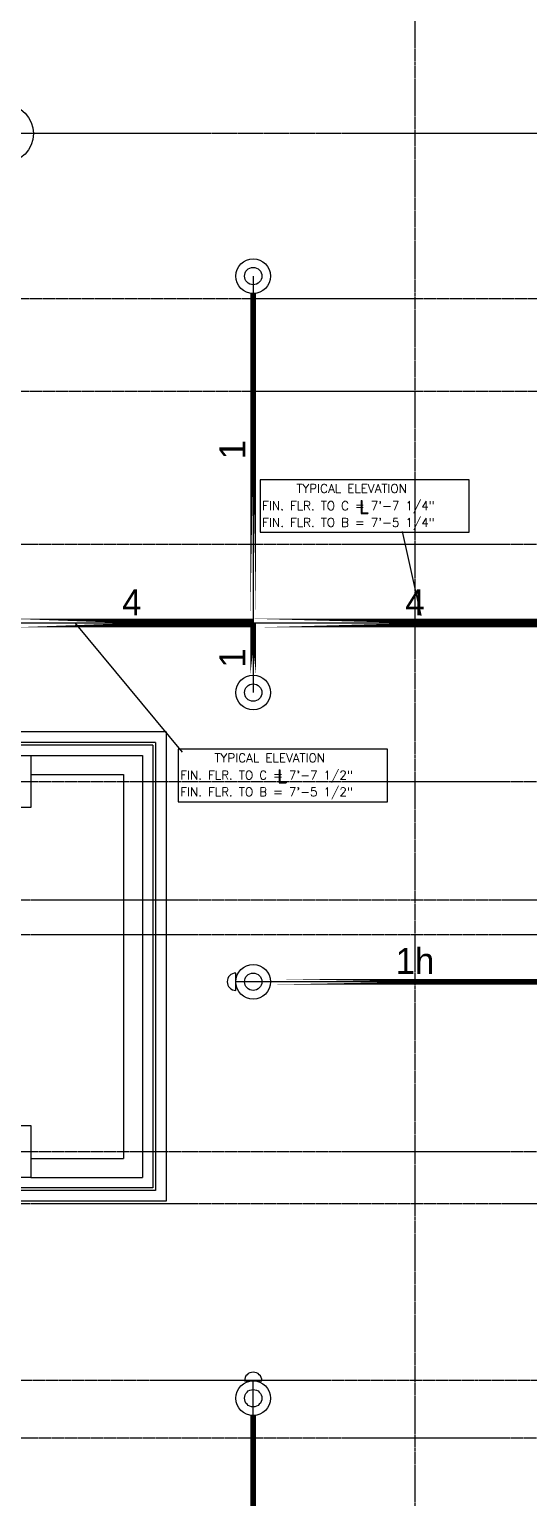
# Model space of a CAD drawing. Header units: inches. Extents: x 1442 to 5389, y 34 to 2400.
# Drawn here: x 3567 to 3740, y 956 to 1464 of the extents above; entities that cross this region are included whole.
import ezdxf
from ezdxf.enums import TextEntityAlignment as Align

# ---------------------------------------------------------------- set-up
doc = ezdxf.new("R2010")
doc.units = ezdxf.units.IN
doc.header["$MEASUREMENT"] = 0
doc.linetypes.add('CENTER2', pattern=[1.125, 0.75, -0.125, 0.125, -0.125])
doc.linetypes.add('DASHDOT2', pattern=[0.5, 0.25, -0.125, 0, -0.125])
for name, color, linetype in [('A-Grid(SmallScale)', 11, 'CENTER2'), ('A-Wall-Hatch', 15, 'Continuous'), ('Coordination', 1, 'Continuous'), ('details', 1, 'Continuous'), ('HEADUP', 1, 'Continuous'), ('PIPEBL', 1, 'Continuous'), ('pipemn', 1, 'Continuous'), ('PIPESPC', 1, 'Continuous'), ('S-Structural Concrete', 4, 'Continuous'), ('S-Wall-CMU', 7, 'Continuous'), ('spk-cap', 1, 'Continuous'), ('TIDYPIPE', 1, 'Continuous')]:
    doc.layers.add(name, color=color, linetype=linetype)
doc.layers.add('Zoning Envelope', color=7, linetype='DASHDOT2', true_color=0xaa0061)
doc.styles.add('PDA1', font='ROMAND', dxfattribs={"width": 0.755})
doc.styles.add('PIPE', font='PIPE.SHX')
doc.styles.add('ROMAND', font='romand', dxfattribs={"width": 0.75, "height": 1.5})

# ---------------------------------------------------------------- blocks, each defined once
blk = doc.blocks.new('SPRIG1')
for radius in [6, 3]:
    blk.add_circle((0, 0), radius)
blk = doc.blocks.new('CAP')
blk.add_line((0, 3), (0, -3))
blk.add_arc((0, 0), 3, 270, 90)
blk = doc.blocks.new('PIPESPC')
at = {"layer": 'PIPESPC', "style": 'PIPE', "width": 0.9}
blk.add_attdef('SIZE', text='', height=9, dxfattribs=at).set_placement((0, 4.02), align=Align.CENTER)
at = {"layer": 'PIPESPC', "style": 'PIPE', "flags": 1}
blk.add_attdef('SCHED', (25.3, 3.89), '', height=9, dxfattribs=at)

msp = doc.modelspace()

# ---------------------------------------------------------------- linework, layer by layer
msp.add_line((3567.5, 1073.21), (3573.8, 1073.21))
at = {"layer": 'A-Grid(SmallScale)'}
for p, q in [((3700.5, 2370.32), (3700.5, 491.06)), ((5388.5, 1427.58), (1580.5, 1427.58)), ((1595.39, 1370.58), (5388.5, 1370.58)), ((1595.39, 1338.58), (5388.5, 1338.58)), ((1580.5, 1285.58), (5388.5, 1285.58)), ((1580.5, 1203.58), (5388.5, 1203.58)), ((5388.5, 1162.58), (1601.75, 1162.58)), ((5388.5, 1150.58), (1580.5, 1150.58)), ((1580.5, 1075.58), (5388.5, 1075.58)), ((5388.5, 1057.58), (1600.34, 1057.58)), ((1606.3, 996.58), (5388.5, 996.58)), ((1580.5, 976.58), (5388.5, 976.58))]:
    msp.add_line(p, q, dxfattribs=at)
at = {"layer": 'A-Wall-Hatch'}
for p, q in [((3610.75, 1217.08), (3342, 1217.08)), ((3609.75, 1216.08), (3343, 1216.08)), ((3609.75, 1216.08), (3609.75, 1063.08)), ((3610.75, 1217.08), (3610.75, 1062.08)), ((3567.5, 1212.58), (3606.25, 1212.58)), ((3606.25, 1212.58), (3606.25, 1066.58)), ((3567.5, 1066.58), (3606.25, 1066.58)), ((3609.75, 1063.08), (3541.63, 1063.08)), ((3610.75, 1062.08), (3541.63, 1062.08))]:
    msp.add_line(p, q, dxfattribs=at)
at = {"layer": 'Coordination'}
for p, q in [((3702.69, 1260.91), (3696.14, 1289.96)), ((3582.81, 1258.37), (3619.92, 1213.76))]:
    msp.add_line(p, q, dxfattribs=at)
for points in [[(3646.89, 1289.74), (3719.28, 1289.74), (3719.28, 1307.91), (3646.89, 1307.91)], [(3618.55, 1196.57), (3690.94, 1196.57), (3690.94, 1214.74), (3618.55, 1214.74)]]:
    msp.add_lwpolyline(points, close=True, dxfattribs=at)
at = {"layer": 'PIPEBL', "color": 1}
for p, q in [((3644.5, 1378.32), (3644.5, 1258.32)), ((3644.5, 1258.32), (3644.5, 1234.32)), ((3644.5, 1134.32), (3638.5, 1134.32)), ((3756.5, 1134.32), (3644.5, 1134.32)), ((3644.5, 990.32), (3644.5, 996.32)), ((3644.5, 846.32), (3644.5, 990.32))]:
    msp.add_line(p, q, dxfattribs=at)
at = {"layer": 'pipemn', "color": 1}
for p, q in [((3644.5, 1258.32), (3560.5, 1258.32)), ((3756.5, 1258.32), (3644.5, 1258.32))]:
    msp.add_line(p, q, dxfattribs=at)
at = {"layer": 'S-Structural Concrete'}
for points in [[(3549.5, 1212.58), (3567.5, 1212.58), (3567.5, 1194.58), (3549.5, 1194.58)], [(3549.5, 1084.58), (3567.5, 1084.58), (3567.5, 1066.58), (3549.5, 1066.58)]]:
    msp.add_lwpolyline(points, close=True, dxfattribs=at)
msp.add_circle((3558.5, 1427.58), 10, dxfattribs=at)
at = {"layer": 'S-Wall-CMU'}
for p, q in [((3614.38, 1220.71), (3338.38, 1220.71)), ((3614.38, 1220.71), (3614.38, 1058.46)), ((3567.5, 1205.96), (3599.63, 1205.96)), ((3599.63, 1205.96), (3599.63, 1073.21)), ((3567.5, 1073.21), (3599.63, 1073.21)), ((3614.38, 1058.46), (3541.63, 1058.46))]:
    msp.add_line(p, q, dxfattribs=at)
at = {"layer": 'TIDYPIPE', "color": 1}
for points, const_width in [([(3644.5, 1258.32), (3644.5, 1372.32)], 2), ([(3560.5, 1258.32), (3644.5, 1258.32)], 3), ([(3644.5, 1258.32), (3756.5, 1258.32)], 3), ([(3644.5, 1240.32), (3644.5, 1258.32)], 2), ([(3650.5, 1134.32), (3750.5, 1134.32)], 2), ([(3644.5, 852.32), (3644.5, 984.32)], 2)]:
    msp.add_lwpolyline(points, close=True, dxfattribs=dict(at, const_width=const_width))
at = {"layer": 'Zoning Envelope'}
msp.add_lwpolyline([(5388.5, 1427.58), (2320.5, 1427.58, 0.000426), (2187.15, 1427.47, 0.001551), (1580.5, 1424.66, 0.001255)], format="xyb", dxfattribs=at)

# ---------------------------------------------------------------- block references
at = {"layer": 'HEADUP'}
for p in [(3644.5, 1378.32), (3644.5, 1234.32), (3644.5, 1134.32), (3644.5, 990.32)]:
    msp.add_blockref('SPRIG1', p, dxfattribs=at)
at = {"layer": 'PIPESPC'}
ref = msp.add_blockref('PIPESPC', (3644.5, 1318.32), dxfattribs=dict(at, rotation=90))
ref.add_attrib('SIZE', '1', dxfattribs={"color": 0, "height": 9, "rotation": 90, "style": 'PIPE'}).set_placement((3644.5, 1318.32), align=Align.BOTTOM_CENTER)
ref = msp.add_blockref('PIPESPC', (3602.5, 1258.32), dxfattribs=at)
ref.add_attrib('SIZE', '4', dxfattribs={"color": 0, "height": 9, "style": 'PIPE'}).set_placement((3602.5, 1258.32), align=Align.BOTTOM_CENTER)
ref = msp.add_blockref('PIPESPC', (3700.5, 1258.32), dxfattribs=at)
ref.add_attrib('SIZE', '4', dxfattribs={"color": 0, "height": 9, "style": 'PIPE'}).set_placement((3700.5, 1258.32), align=Align.BOTTOM_CENTER)
ref = msp.add_blockref('PIPESPC', (3644.5, 1246.32), dxfattribs=dict(at, rotation=90))
ref.add_attrib('SIZE', '1', dxfattribs={"color": 0, "height": 9, "rotation": 90, "style": 'PIPE'}).set_placement((3644.5, 1246.32), align=Align.BOTTOM_CENTER)
ref = msp.add_blockref('PIPESPC', (3700.5, 1134.32), dxfattribs=at)
ref.add_attrib('SIZE', '1h', dxfattribs={"color": 0, "height": 9, "style": 'PIPE'}).set_placement((3700.5, 1134.32), align=Align.BOTTOM_CENTER)
at = {"layer": 'spk-cap'}
for p, rotation in [((3638.5, 1134.32), 180.0000000000556), ((3644.5, 996.32), 90.00000000002773)]:
    msp.add_blockref('CAP', p, dxfattribs=dict(at, rotation=rotation))

# ---------------------------------------------------------------- texts
at = {"layer": 'Coordination', "style": 'ROMAND'}
for s, height, p in [('TYPICAL ELEVATION', 3.0375, (3659.46, 1303.36)), ('FIN. FLR. TO C = 7\'-7 1/4"', 3.0375, (3647.59, 1297.4)), ('L', 4.5, (3681.12, 1296.28)), ('FIN. FLR. TO B = 7\'-5 1/4"', 3.0375, (3647.59, 1291.61)), ('TYPICAL ELEVATION', 3.0375, (3631.12, 1210.19)), ('FIN. FLR. TO C = 7\'-7 1/2"', 3.0375, (3619.25, 1204.24)), ('L', 4.5, (3652.78, 1203.11)), ('FIN. FLR. TO B = 7\'-5 1/2"', 3.0375, (3619.25, 1198.44))]:
    msp.add_text(s, height=height, dxfattribs=at).set_placement(p)
at = {"layer": 'details', "insert": (3641.71, 1214.34), "char_height": 9, "attachment_point": 6, "style": 'PDA1'}
msp.add_mtext('\\A1;', dxfattribs=at)

doc.saveas('drawing.dxf')
